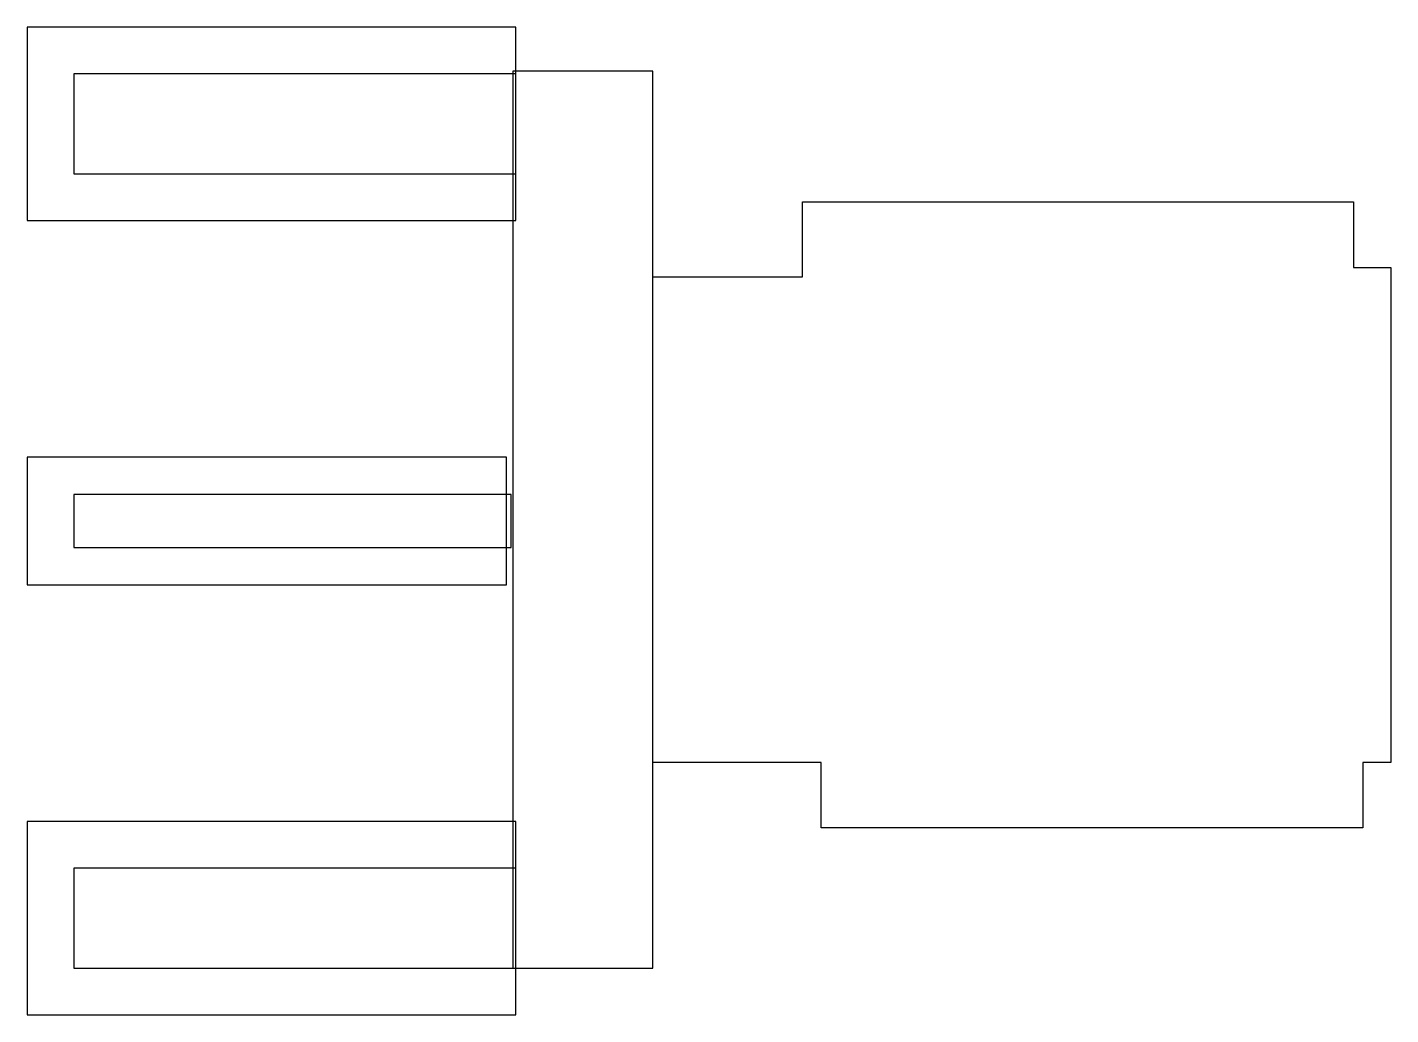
# Model space of a CAD drawing. Header units: millimetres. Extents: x -0.8 to 13.8, y -5.3 to 5.3.
import ezdxf

# ---------------------------------------------------------------- set-up
doc = ezdxf.new("R2010")
doc.units = ezdxf.units.MM
for name, color, linetype in [('11_0', 9, 'CONTINUOUS'), ('12_0', 50, 'CONTINUOUS'), ('13_0', 3, 'CONTINUOUS'), ('Default', 1, 'CONTINUOUS')]:
    doc.layers.add(name, color=color, linetype=linetype)

# ---------------------------------------------------------------- blocks, each defined once
blk = doc.blocks.new('smaconnector')
at = {"layer": '11_0'}
blk.add_lwpolyline([(-0.3, 0.27), (-0.3, -0.3), (4.381, -0.3), (4.381, 0.27), (-0.3, 0.27)], close=True, dxfattribs=at)
at = {"layer": '12_0'}
for points in [[(-0.8, 5.27), (-0.8, 3.2), (4.432, 3.2), (4.432, 5.27), (-0.8, 5.27)], [(-0.8, 0.67), (-0.8, -0.7), (4.332, -0.7), (4.332, 0.67), (-0.8, 0.67)], [(-0.8, -3.23), (-0.8, -5.3), (4.432, -5.3), (4.432, -3.23), (-0.8, -3.23)]]:
    blk.add_lwpolyline(points, close=True, dxfattribs=at)
at = {"layer": '13_0'}
for points in [[(-0.3, 4.77), (-0.3, 3.7), (4.432, 3.7), (4.432, 4.77), (-0.3, 4.77)], [(-0.3, 4.77), (-0.3, 3.7), (4.432, 3.7), (4.432, 4.77), (-0.3, 4.77)], [(4.4, 4.8), (4.4, -4.8), (5.9, -4.8), (5.9, 4.8), (4.4, 4.8)], [(5.9, 2.6), (7.5, 2.6), (7.5, 3.4), (13.4, 3.4), (13.4, 2.7), (13.8, 2.7), (13.8, -2.6), (13.5, -2.6), (13.5, -3.3), (7.7, -3.3), (7.7, -2.6), (5.9, -2.6), (5.9, 2.6)], [(-0.3, -3.73), (-0.3, -4.8), (4.432, -4.8), (4.432, -3.73), (-0.3, -3.73)], [(-0.3, -3.73), (-0.3, -4.8), (4.432, -4.8), (4.432, -3.73), (-0.3, -3.73)]]:
    blk.add_lwpolyline(points, close=True, dxfattribs=at)

msp = doc.modelspace()

# ---------------------------------------------------------------- block references
at = {"layer": 'Default'}
msp.add_blockref('smaconnector', (0, 0), dxfattribs=at)

doc.saveas('drawing.dxf')
